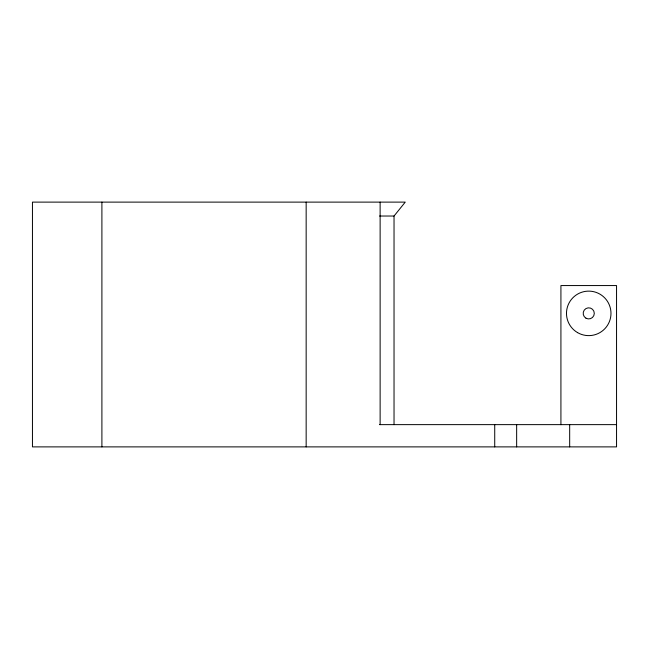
<?xml version="1.0" encoding="UTF-8"?>
<svg xmlns="http://www.w3.org/2000/svg" width="649" height="649" viewBox="0 0 649 649"><rect width="100%" height="100%" fill="white"/><g stroke="black" fill="none" stroke-linecap="round" stroke-linejoin="round"><path stroke-width="0.97" d="M394.032 424.633L394.032 216.028L405.252 202.115L32.45 202.115L32.45 446.885L616.55 446.885L616.55 285.56L560.923 285.56L560.923 424.697M379.576 216.028L394.032 216.028M379.576 424.633L616.55 424.633M569.676 424.633L569.676 446.885M516.653 424.633L516.653 446.885M494.725 424.633L494.725 446.885M380.127 202.115L380.127 424.633M306.158 202.115L306.158 446.885M101.901 202.115L101.901 446.885M585.958 318.188A5.565 5.565 0 0 0 594.297 313.378A5.565 5.565 0 0 0 585.958 308.559A5.565 5.565 0 0 0 585.958 318.188M577.61 332.645A22.253 22.253 0 0 0 610.985 313.378A22.253 22.253 0 0 0 577.61 294.102A22.253 22.253 0 0 0 577.61 332.645"/></g></svg>
